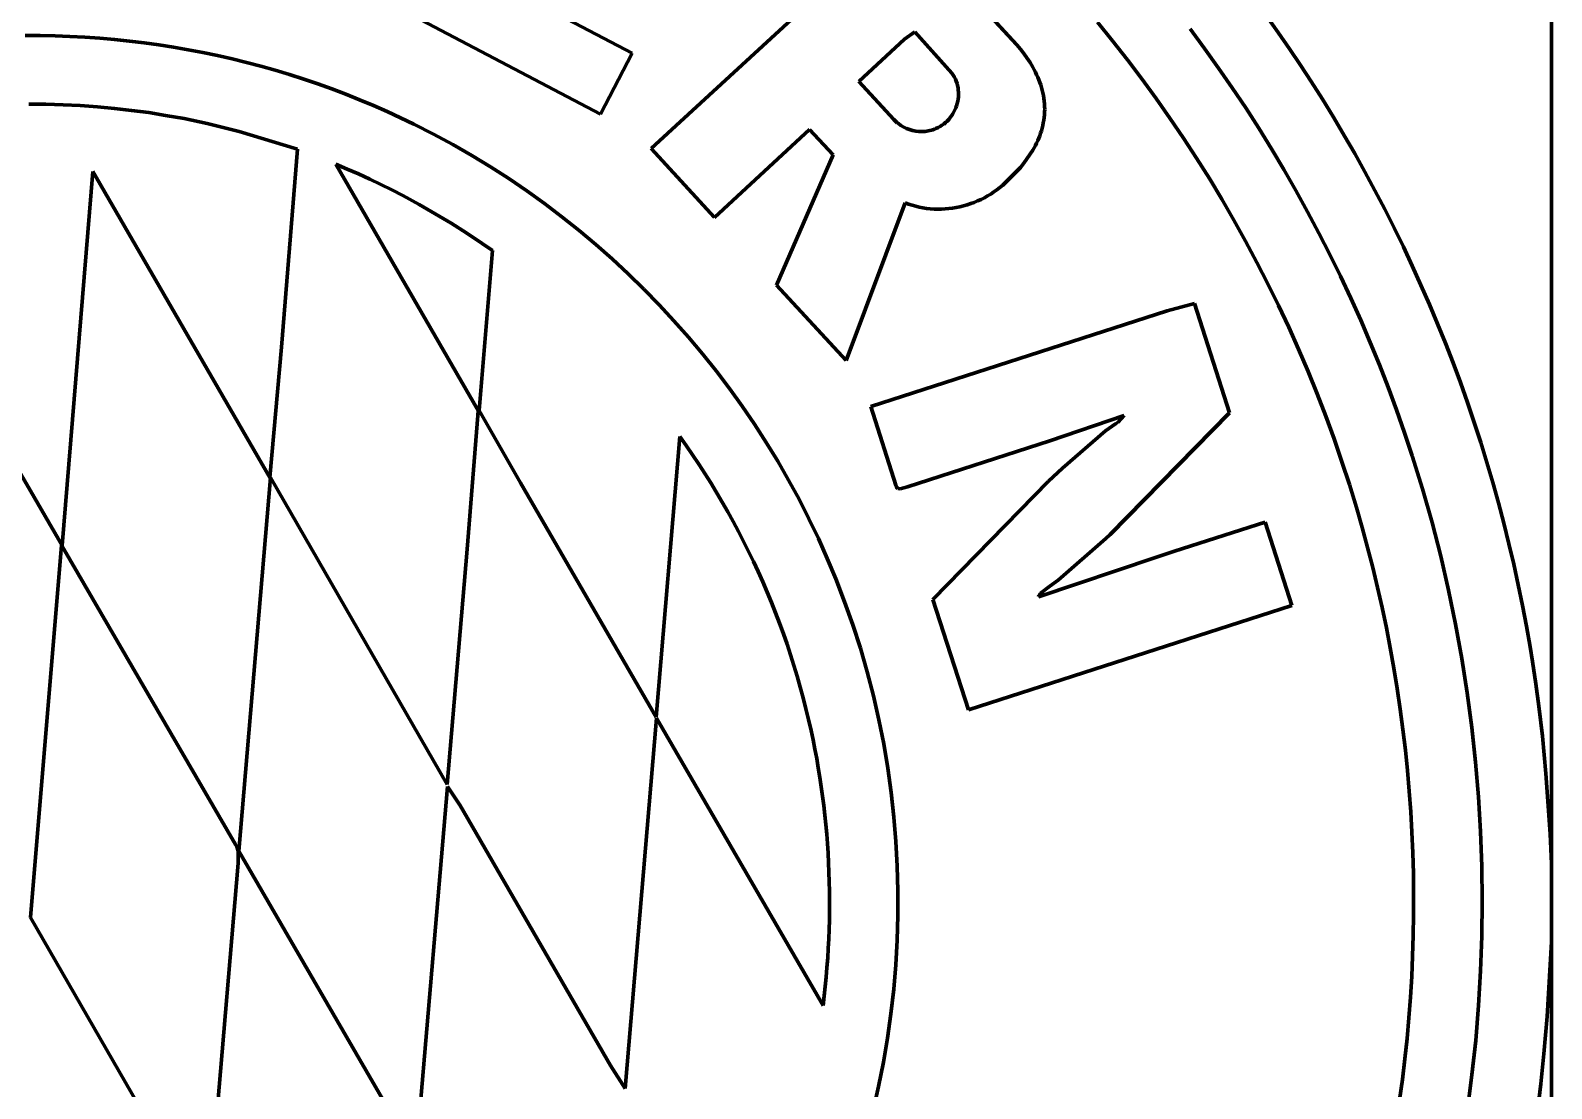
# Model space of a CAD drawing. Header units: millimetres. Extents: x 0 to 13.9, y 0 to 13.9.
# Drawn here: x 6.94 to 13.89, y 6.09 to 10.93 of the extents above; entities that cross this region are included whole.
import ezdxf

# ---------------------------------------------------------------- set-up
doc = ezdxf.new("R2010")
doc.units = ezdxf.units.MM
for name, color, linetype, lineweight in [('color#0059a5ff', 7, 'CONTINUOUS', 100), ('color#db0042ff', 7, 'CONTINUOUS', 100), ('color#ffffffff', 7, 'CONTINUOUS', 100)]:
    doc.layers.add(name, color=color, linetype=linetype, lineweight=lineweight)

msp = doc.modelspace()

# ---------------------------------------------------------------- linework, layer by layer
at = {"layer": 'color#0059a5ff'}
for p, q in [((12.5884, 10.991), (12.6404, 10.9176)), ((12.3031, 10.845), (12.2374, 10.9337)), ((12.6404, 10.9176), (12.6915, 10.8435)), ((12.3674, 10.7553), (12.3031, 10.845)), ((12.6915, 10.8435), (12.7416, 10.7688)), ((12.4301, 10.6645), (12.3674, 10.7553)), ((12.7416, 10.7688), (12.7907, 10.6934)), ((12.4914, 10.5727), (12.4301, 10.6645)), ((12.7907, 10.6934), (12.8421, 10.6122)), ((6.9313, 10.5903), (7.0099, 10.5898)), ((7.0099, 10.5898), (7.0885, 10.5876)), ((7.0885, 10.5876), (7.1669, 10.5837)), ((7.1669, 10.5837), (7.2453, 10.5781)), ((7.2453, 10.5781), (7.3236, 10.5709)), ((7.3236, 10.5709), (7.4016, 10.5619)), ((12.5511, 10.4798), (12.4914, 10.5727)), ((12.8421, 10.6122), (12.8924, 10.5303)), ((7.4016, 10.5619), (7.4794, 10.5513)), ((7.4794, 10.5513), (7.557, 10.539)), ((7.557, 10.539), (7.6416, 10.5241)), ((7.6416, 10.5241), (7.7466, 10.5021)), ((7.7466, 10.5021), (7.8923, 10.4658)), ((12.8924, 10.5303), (12.9415, 10.4477)), ((7.8923, 10.4658), (8.1593, 10.3852)), ((12.6092, 10.386), (12.5511, 10.4798)), ((12.9415, 10.4477), (12.9895, 10.3644)), ((8.1593, 10.3852), (8.0857, 9.4796)), ((12.6658, 10.2913), (12.6092, 10.386)), ((12.9895, 10.3644), (13.0363, 10.2805)), ((8.3348, 10.3155), (8.3869, 10.2939)), ((8.9843, 9.1905), (8.3348, 10.3155)), ((8.3869, 10.2939), (8.4386, 10.2713)), ((12.7208, 10.1956), (12.6658, 10.2913)), ((7.225, 10.2828), (7.0836, 8.574)), ((8.0333, 8.8844), (7.225, 10.2828)), ((8.4386, 10.2713), (8.4898, 10.2479)), ((8.4898, 10.2479), (8.5407, 10.2236)), ((8.5407, 10.2236), (8.5911, 10.1985)), ((13.0363, 10.2805), (13.0819, 10.1959)), ((8.5911, 10.1985), (8.6412, 10.1725)), ((8.6412, 10.1725), (8.7154, 10.1321)), ((12.7743, 10.099), (12.7208, 10.1956)), ((13.0819, 10.1959), (13.1264, 10.1107)), ((8.7154, 10.1321), (8.7888, 10.0899)), ((8.7888, 10.0899), (8.8612, 10.0462)), ((12.8261, 10.0015), (12.7743, 10.099)), ((13.1264, 10.1107), (13.1696, 10.0248)), ((8.8612, 10.0462), (8.9327, 10.001)), ((13.1696, 10.0248), (13.2117, 9.9384)), ((7.0836, 8.574), (6.2719, 9.9762)), ((8.9327, 10.001), (9.0032, 9.9543)), ((9.0032, 9.9543), (9.0498, 9.9225)), ((12.8762, 9.9032), (12.8261, 10.0015)), ((13.2117, 9.9384), (13.2526, 9.8514)), ((9.0498, 9.9225), (8.9898, 9.1917)), ((12.9248, 9.8041), (12.8762, 9.9032)), ((12.9716, 9.7042), (12.9248, 9.8041)), ((13.2526, 9.8514), (13.2922, 9.7639)), ((13.2922, 9.7639), (13.3307, 9.6758)), ((13.0168, 9.6035), (12.9716, 9.7042)), ((13.3307, 9.6758), (13.3679, 9.5872)), ((13.0603, 9.5021), (13.0168, 9.6035)), ((13.3679, 9.5872), (13.4038, 9.4981)), ((8.0857, 9.4796), (8.0333, 8.8844)), ((13.1021, 9.3999), (13.0603, 9.5021)), ((13.4038, 9.4981), (13.4386, 9.4085)), ((13.1421, 9.297), (13.1021, 9.3999)), ((13.4386, 9.4085), (13.4721, 9.3184)), ((13.4721, 9.3184), (13.5043, 9.2278)), ((13.1804, 9.1935), (13.1421, 9.297)), ((8.9833, 9.1687), (8.9843, 9.1905)), ((8.9898, 9.1917), (9.1784, 8.8612)), ((13.2169, 9.0894), (13.1804, 9.1935)), ((13.5043, 9.2278), (13.5353, 9.1369)), ((8.9351, 8.5571), (8.9833, 9.1687)), ((13.5353, 9.1369), (13.565, 9.0455)), ((9.7974, 7.7902), (9.9054, 9.0728)), ((9.9054, 9.0728), (9.9349, 9.0311)), ((13.2517, 8.9846), (13.2169, 9.0894)), ((13.565, 9.0455), (13.5934, 8.9537)), ((9.9349, 9.0311), (9.9639, 8.989)), ((9.9639, 8.989), (9.9922, 8.9465)), ((13.299, 8.8326), (13.2517, 8.9846)), ((9.9922, 8.9465), (10.0199, 8.9036)), ((10.0199, 8.9036), (10.0471, 8.8603)), ((13.5934, 8.9537), (13.6206, 8.8615)), ((7.892, 7.1791), (8.0355, 8.8852)), ((8.0355, 8.8852), (8.8431, 7.4836)), ((9.1784, 8.8612), (9.7974, 7.7902)), ((10.0471, 8.8603), (10.0736, 8.8167)), ((13.3426, 8.6796), (13.299, 8.8326)), ((13.6206, 8.8615), (13.6464, 8.7689)), ((10.0736, 8.8167), (10.0996, 8.7727)), ((10.0996, 8.7727), (10.1249, 8.7283)), ((13.6464, 8.7689), (13.671, 8.676)), ((10.1249, 8.7283), (10.1496, 8.6836)), ((10.1496, 8.6836), (10.1737, 8.6385)), ((10.1737, 8.6385), (10.1972, 8.5932)), ((13.3824, 8.5255), (13.3426, 8.6796)), ((13.671, 8.676), (13.6942, 8.5827)), ((6.9393, 6.876), (7.0818, 8.5754)), ((7.0818, 8.5754), (7.8757, 7.2092)), ((8.8431, 7.4836), (8.9351, 8.5571)), ((10.1972, 8.5932), (10.22, 8.5475)), ((13.6942, 8.5827), (13.7162, 8.4892)), ((10.22, 8.5475), (10.2422, 8.5014)), ((10.2422, 8.5014), (10.2637, 8.4551)), ((13.4183, 8.3706), (13.3824, 8.5255)), ((13.7162, 8.4892), (13.7368, 8.3953)), ((10.2637, 8.4551), (10.2846, 8.4085)), ((10.2846, 8.4085), (10.3048, 8.3616)), ((10.3048, 8.3616), (10.3244, 8.3144)), ((13.4505, 8.2148), (13.4183, 8.3706)), ((13.7368, 8.3953), (13.7561, 8.3011)), ((10.3244, 8.3144), (10.3433, 8.267)), ((13.7561, 8.3011), (13.774, 8.2067)), ((10.3433, 8.267), (10.3615, 8.2193)), ((10.3615, 8.2193), (10.3791, 8.1713)), ((13.4789, 8.0582), (13.4505, 8.2148)), ((13.774, 8.2067), (13.7906, 8.112)), ((10.3791, 8.1713), (10.396, 8.1231)), ((10.396, 8.1231), (10.4121, 8.0747)), ((10.4121, 8.0747), (10.4276, 8.026)), ((13.7906, 8.112), (13.8021, 8.0442)), ((10.4276, 8.026), (10.4424, 7.9771)), ((13.5036, 7.9011), (13.4789, 8.0582)), ((13.8021, 8.0442), (13.8176, 7.9423)), ((10.4424, 7.9771), (10.4565, 7.928)), ((10.4565, 7.928), (10.4698, 7.8787)), ((13.8176, 7.9423), (13.8313, 7.8401)), ((10.4698, 7.8787), (10.4825, 7.8292)), ((13.5244, 7.7434), (13.5036, 7.9011)), ((9.7998, 7.7859), (9.6567, 6.0947)), ((10.5609, 6.4737), (9.7998, 7.7859)), ((10.4825, 7.8292), (10.4944, 7.7795)), ((13.8313, 7.8401), (13.847, 7.7035)), ((10.4944, 7.7795), (10.5056, 7.7297)), ((10.5056, 7.7297), (10.5147, 7.687)), ((13.5415, 7.5852), (13.5244, 7.7434)), ((10.5147, 7.687), (10.5233, 7.6443)), ((13.847, 7.7035), (13.8631, 7.5324)), ((10.5233, 7.6443), (10.5313, 7.6015)), ((10.5313, 7.6015), (10.5389, 7.5586)), ((13.5548, 7.4267), (13.5415, 7.5852)), ((10.5389, 7.5586), (10.5459, 7.5156)), ((10.5459, 7.5156), (10.5524, 7.4725)), ((13.8631, 7.5324), (13.8819, 7.258)), ((8.8448, 7.4739), (8.7008, 5.7833)), ((8.9018, 7.3864), (8.8448, 7.4739)), ((10.5524, 7.4725), (10.5584, 7.4294)), ((9.5898, 6.1993), (8.9018, 7.3864)), ((10.5584, 7.4294), (10.5638, 7.3862)), ((10.5638, 7.3862), (10.5688, 7.3429)), ((13.5643, 7.2679), (13.5548, 7.4267)), ((10.5688, 7.3429), (10.5732, 7.2996)), ((10.5732, 7.2996), (10.5771, 7.2562)), ((10.5771, 7.2562), (10.5805, 7.2128)), ((13.57, 7.1089), (13.5643, 7.2679)), ((13.8819, 7.258), (13.8889, 7.1208)), ((7.8757, 7.2092), (7.8824, 7.1986)), ((7.8824, 7.1986), (7.8888, 7.1787)), ((7.8888, 7.1787), (7.8879, 7.1241)), ((8.7008, 5.7833), (7.892, 7.1791)), ((10.5805, 7.2128), (10.5834, 7.1693)), ((10.5834, 7.1693), (10.5857, 7.1258)), ((7.8879, 7.1241), (7.7476, 5.4751)), ((10.5857, 7.1258), (10.5876, 7.0823)), ((13.572, 6.9498), (13.57, 7.1089)), ((13.8889, 7.1208), (13.8889, 6.7649)), ((10.5876, 7.0823), (10.5889, 7.0388)), ((10.5889, 7.0388), (10.5898, 6.9952)), ((10.5898, 6.9952), (10.5901, 6.9517)), ((10.5901, 6.9517), (10.59, 6.9081)), ((13.5702, 6.7907), (13.572, 6.9498)), ((10.59, 6.9081), (10.5893, 6.8646)), ((7.7476, 5.4751), (6.9393, 6.876)), ((10.5881, 6.821), (10.5865, 6.7775)), ((10.5893, 6.8646), (10.5881, 6.821)), ((10.5865, 6.7775), (10.5843, 6.734)), ((13.5646, 6.6317), (13.5702, 6.7907)), ((13.8889, 6.7649), (13.8684, 6.4229)), ((10.5816, 6.6905), (10.5785, 6.647)), ((10.5843, 6.734), (10.5816, 6.6905)), ((10.5748, 6.6036), (10.5706, 6.5603)), ((10.5785, 6.647), (10.5748, 6.6036)), ((13.5553, 6.4729), (13.5646, 6.6317)), ((10.5706, 6.5603), (10.566, 6.5169)), ((10.566, 6.5169), (10.5609, 6.4737)), ((13.5422, 6.3143), (13.5553, 6.4729)), ((13.8684, 6.4229), (13.8538, 6.2521)), ((13.5253, 6.1561), (13.5422, 6.3143)), ((9.6567, 6.0947), (9.5898, 6.1993)), ((13.8538, 6.2521), (13.8395, 6.1158)), ((13.5047, 5.9984), (13.5253, 6.1561)), ((13.8395, 6.1158), (13.8269, 6.0138))]:
    msp.add_line(p, q, dxfattribs=at)
at = {"layer": 'color#db0042ff'}
for p, q in [((10.9149, 11.437), (9.7752, 10.3875)), ((11.4458, 10.8611), (10.9149, 11.437)), ((9.6889, 10.8224), (9.0871, 11.1382)), ((8.5717, 11.0542), (9.5438, 10.5451)), ((10.9326, 10.8874), (10.9805, 10.9201)), ((10.9805, 10.9201), (11.1491, 10.7313)), ((11.8138, 10.9653), (11.8831, 10.8798)), ((6.9836, 10.9033), (6.9155, 10.9033)), ((7.0516, 10.902), (6.9836, 10.9033)), ((7.1197, 10.8996), (7.0516, 10.902)), ((7.1877, 10.8961), (7.1197, 10.8996)), ((7.2556, 10.8914), (7.1877, 10.8961)), ((7.3234, 10.8855), (7.2556, 10.8914)), ((7.3911, 10.8785), (7.3234, 10.8855)), ((7.4587, 10.8703), (7.3911, 10.8785)), ((7.5262, 10.861), (7.4587, 10.8703)), ((7.5934, 10.8505), (7.5262, 10.861)), ((7.6605, 10.8388), (7.5934, 10.8505)), ((10.7235, 10.6938), (10.9326, 10.8874)), ((11.4619, 10.842), (11.4458, 10.8611)), ((11.4773, 10.8222), (11.4619, 10.842)), ((11.8831, 10.8798), (11.951, 10.7932)), ((7.7274, 10.826), (7.6605, 10.8388)), ((7.794, 10.8121), (7.7274, 10.826)), ((7.8604, 10.797), (7.794, 10.8121)), ((7.9265, 10.7808), (7.8604, 10.797)), ((7.9923, 10.7635), (7.9265, 10.7808)), ((9.5438, 10.5451), (9.6889, 10.8224)), ((11.4921, 10.8016), (11.4773, 10.8222)), ((11.506, 10.7803), (11.4921, 10.8016)), ((11.519, 10.7585), (11.506, 10.7803)), ((11.951, 10.7932), (12.0173, 10.7054)), ((8.0579, 10.745), (7.9923, 10.7635)), ((8.123, 10.7254), (8.0579, 10.745)), ((8.1879, 10.7046), (8.123, 10.7254)), ((8.2523, 10.6827), (8.1879, 10.7046)), ((11.1491, 10.7313), (11.1552, 10.7226)), ((11.1552, 10.7226), (11.1606, 10.7136)), ((11.1606, 10.7136), (11.1652, 10.7042)), ((11.1652, 10.7042), (11.1692, 10.6947)), ((11.525, 10.7473), (11.519, 10.7585)), ((11.5308, 10.7361), (11.525, 10.7473)), ((11.5363, 10.7246), (11.5308, 10.7361)), ((11.5415, 10.7131), (11.5363, 10.7246)), ((11.5463, 10.7014), (11.5415, 10.7131)), ((12.0173, 10.7054), (12.0821, 10.6165)), ((8.3164, 10.6597), (8.2523, 10.6827)), ((8.38, 10.6356), (8.3164, 10.6597)), ((8.4432, 10.6103), (8.38, 10.6356)), ((10.8832, 10.5208), (10.7235, 10.6938)), ((11.1692, 10.6947), (11.1725, 10.6849)), ((11.1725, 10.6849), (11.1751, 10.6749)), ((11.1751, 10.6749), (11.1771, 10.6648)), ((11.1771, 10.6648), (11.1784, 10.6546)), ((11.1784, 10.6546), (11.1791, 10.6443)), ((11.1791, 10.634), (11.1786, 10.6237)), ((11.1791, 10.6443), (11.1791, 10.634)), ((11.5508, 10.6896), (11.5463, 10.7014)), ((11.5549, 10.6778), (11.5508, 10.6896)), ((11.5586, 10.6658), (11.5549, 10.6778)), ((11.5619, 10.6537), (11.5586, 10.6658)), ((11.5649, 10.6415), (11.5619, 10.6537)), ((11.5674, 10.6292), (11.5649, 10.6415)), ((8.506, 10.5839), (8.4432, 10.6103)), ((8.5683, 10.5564), (8.506, 10.5839)), ((11.1629, 10.5638), (11.1583, 10.5545)), ((11.1669, 10.5734), (11.1629, 10.5638)), ((11.1704, 10.5832), (11.1669, 10.5734)), ((11.1733, 10.5931), (11.1704, 10.5832)), ((11.1756, 10.6032), (11.1733, 10.5931)), ((11.1774, 10.6134), (11.1756, 10.6032)), ((11.1786, 10.6237), (11.1774, 10.6134)), ((11.5694, 10.6169), (11.5674, 10.6292)), ((11.571, 10.6044), (11.5694, 10.6169)), ((11.5722, 10.5919), (11.571, 10.6044)), ((11.5728, 10.5794), (11.5722, 10.5919)), ((11.5726, 10.5541), (11.573, 10.5668)), ((11.573, 10.5668), (11.5728, 10.5794)), ((12.0821, 10.6165), (12.1453, 10.5264)), ((8.6301, 10.5278), (8.5683, 10.5564)), ((8.6914, 10.4981), (8.6301, 10.5278)), ((8.7805, 10.453), (8.6914, 10.4981)), ((10.8882, 10.5155), (10.8832, 10.5208)), ((10.8934, 10.5104), (10.8882, 10.5155)), ((10.8989, 10.5056), (10.8934, 10.5104)), ((10.9045, 10.5011), (10.8989, 10.5056)), ((10.9164, 10.4927), (10.9045, 10.5011)), ((11.1123, 10.4995), (11.1039, 10.4935)), ((11.1203, 10.506), (11.1123, 10.4995)), ((11.1279, 10.5131), (11.1203, 10.506)), ((11.135, 10.5206), (11.1279, 10.5131)), ((11.1416, 10.5285), (11.135, 10.5206)), ((11.1477, 10.5368), (11.1416, 10.5285)), ((11.1533, 10.5455), (11.1477, 10.5368)), ((11.1583, 10.5545), (11.1533, 10.5455)), ((11.5642, 10.4923), (11.5666, 10.5043)), ((11.5666, 10.5043), (11.5687, 10.5164)), ((11.5687, 10.5164), (11.5703, 10.5286)), ((11.5703, 10.5286), (11.5717, 10.5414)), ((11.5717, 10.5414), (11.5726, 10.5541)), ((12.1453, 10.5264), (12.207, 10.4353)), ((8.8685, 10.4056), (8.7805, 10.453)), ((10.0638, 10.0725), (10.4993, 10.4744)), ((10.4993, 10.4744), (10.6063, 10.3593)), ((10.9289, 10.4853), (10.9164, 10.4927)), ((10.942, 10.479), (10.9289, 10.4853)), ((10.9556, 10.4738), (10.942, 10.479)), ((10.9695, 10.4697), (10.9556, 10.4738)), ((10.9837, 10.4668), (10.9695, 10.4697)), ((10.9981, 10.4651), (10.9837, 10.4668)), ((11.0053, 10.4647), (10.9981, 10.4651)), ((11.0125, 10.4646), (11.0053, 10.4647)), ((11.0197, 10.4649), (11.0125, 10.4646)), ((11.027, 10.4654), (11.0197, 10.4649)), ((11.0341, 10.4664), (11.027, 10.4654)), ((11.0413, 10.4676), (11.0341, 10.4664)), ((11.0484, 10.4692), (11.0413, 10.4676)), ((11.0554, 10.4711), (11.0484, 10.4692)), ((11.0623, 10.4734), (11.0554, 10.4711)), ((11.0692, 10.4761), (11.0623, 10.4734)), ((11.0759, 10.4791), (11.0692, 10.4761)), ((11.0857, 10.4833), (11.0759, 10.4791)), ((11.095, 10.4881), (11.0857, 10.4833)), ((11.1039, 10.4935), (11.095, 10.4881)), ((11.5411, 10.4236), (11.5458, 10.4347)), ((11.5458, 10.4347), (11.5502, 10.4459)), ((11.5502, 10.4459), (11.5543, 10.4573)), ((11.5543, 10.4573), (11.558, 10.4689)), ((11.558, 10.4689), (11.5613, 10.4805)), ((11.5613, 10.4805), (11.5642, 10.4923)), ((12.207, 10.4353), (12.267, 10.3431)), ((8.9551, 10.3559), (8.8685, 10.4056)), ((9.0404, 10.3041), (8.9551, 10.3559)), ((9.7752, 10.3875), (10.0638, 10.0725)), ((10.6063, 10.3593), (10.3482, 9.7639)), ((11.4921, 10.3399), (11.5059, 10.3599)), ((11.5059, 10.3599), (11.5188, 10.3806)), ((11.5188, 10.3806), (11.5248, 10.3911)), ((11.5248, 10.3911), (11.5305, 10.4018)), ((11.5305, 10.4018), (11.536, 10.4126)), ((11.536, 10.4126), (11.5411, 10.4236)), ((9.1244, 10.2501), (9.0404, 10.3041)), ((11.4372, 10.2743), (11.4618, 10.3015)), ((11.4618, 10.3015), (11.4773, 10.3204)), ((11.4773, 10.3204), (11.4921, 10.3399)), ((12.267, 10.3431), (12.3255, 10.2499)), ((9.2069, 10.1939), (9.1244, 10.2501)), ((11.3683, 10.2095), (11.3813, 10.2205)), ((11.3813, 10.2205), (11.3939, 10.232)), ((11.3939, 10.232), (11.4115, 10.2485)), ((11.4115, 10.2485), (11.4372, 10.2743)), ((12.3255, 10.2499), (12.3824, 10.1556)), ((9.288, 10.1357), (9.2069, 10.1939)), ((11.2509, 10.1415), (11.2666, 10.148)), ((11.2666, 10.148), (11.2821, 10.1551)), ((11.2821, 10.1551), (11.2974, 10.1627)), ((11.2974, 10.1627), (11.3123, 10.171)), ((11.3123, 10.171), (11.3268, 10.1797)), ((11.3268, 10.1797), (11.3411, 10.1891)), ((11.3411, 10.1891), (11.3549, 10.199)), ((11.3549, 10.199), (11.3683, 10.2095)), ((12.3824, 10.1556), (12.4375, 10.0604)), ((9.3676, 10.0754), (9.288, 10.1357)), ((10.6665, 9.4197), (10.9349, 10.1393)), ((10.9349, 10.1393), (10.9509, 10.1333)), ((10.9509, 10.1333), (10.9671, 10.1281)), ((10.9671, 10.1281), (10.9836, 10.1235)), ((10.9836, 10.1235), (11.0001, 10.1196)), ((11.0001, 10.1196), (11.0168, 10.1165)), ((11.0168, 10.1165), (11.0337, 10.114)), ((11.0337, 10.114), (11.0506, 10.1122)), ((11.0506, 10.1122), (11.0675, 10.1111)), ((11.0675, 10.1111), (11.0845, 10.1106)), ((11.0845, 10.1106), (11.1015, 10.1108)), ((11.1015, 10.1108), (11.1185, 10.1117)), ((11.1185, 10.1117), (11.1354, 10.1132)), ((11.1354, 10.1132), (11.1523, 10.1154)), ((11.1523, 10.1154), (11.1691, 10.1182)), ((11.1691, 10.1182), (11.1858, 10.1216)), ((11.1858, 10.1216), (11.2023, 10.1257)), ((11.2023, 10.1257), (11.2187, 10.1304)), ((11.2187, 10.1304), (11.2349, 10.1357)), ((11.2349, 10.1357), (11.2509, 10.1415)), ((9.4457, 10.0132), (9.3676, 10.0754)), ((9.5221, 9.9491), (9.4457, 10.0132)), ((12.4375, 10.0604), (12.4911, 9.9643)), ((9.597, 9.883), (9.5221, 9.9491)), ((12.4911, 9.9643), (12.5429, 9.8672)), ((9.6702, 9.8151), (9.597, 9.883)), ((9.7417, 9.7454), (9.6702, 9.8151)), ((12.5429, 9.8672), (12.5931, 9.7693)), ((9.8114, 9.6739), (9.7417, 9.7454)), ((10.3482, 9.7639), (10.6665, 9.4197)), ((12.5931, 9.7693), (12.6415, 9.6705)), ((9.8794, 9.6008), (9.8114, 9.6739)), ((12.2568, 9.6801), (12.1329, 9.6464)), ((12.4172, 9.18), (12.2568, 9.6801)), ((12.6415, 9.6705), (12.6882, 9.5709)), ((9.9455, 9.526), (9.8794, 9.6008)), ((12.1329, 9.6464), (10.7782, 9.2092)), ((10.0097, 9.4495), (9.9455, 9.526)), ((12.6882, 9.5709), (12.7332, 9.4705)), ((12.7332, 9.4705), (12.7764, 9.3693)), ((10.072, 9.3715), (10.0097, 9.4495)), ((10.1323, 9.292), (10.072, 9.3715)), ((12.7764, 9.3693), (12.8178, 9.2673)), ((10.1907, 9.211), (10.1323, 9.292)), ((12.8178, 9.2673), (12.8574, 9.1647)), ((10.247, 9.1285), (10.1907, 9.211)), ((10.7782, 9.2092), (10.8937, 8.85)), ((11.8722, 8.6253), (12.4172, 9.18)), ((10.3012, 9.0447), (10.247, 9.1285)), ((11.5963, 9.052), (11.9368, 9.1683)), ((11.8971, 9.1304), (11.8506, 9.0981)), ((11.9067, 9.1364), (11.8971, 9.1304)), ((11.9368, 9.1683), (11.9067, 9.1364)), ((12.8574, 9.1647), (12.8952, 9.0613)), ((10.3532, 8.9595), (10.3012, 9.0447)), ((10.9456, 8.8417), (11.5963, 9.052)), ((11.8506, 9.0981), (11.6538, 8.9279)), ((12.8952, 9.0613), (12.9311, 8.9573)), ((10.4031, 8.873), (10.3532, 8.9595)), ((11.6538, 8.9279), (11.5905, 8.8679)), ((12.9311, 8.9573), (12.9652, 8.8527)), ((10.4508, 8.7853), (10.4031, 8.873)), ((10.8937, 8.85), (10.8941, 8.8471)), ((10.8941, 8.8471), (10.8947, 8.8446)), ((10.8947, 8.8446), (10.8954, 8.8424)), ((10.8954, 8.8424), (10.8963, 8.8404)), ((10.8963, 8.8404), (10.8987, 8.8374)), ((10.8987, 8.8374), (10.9016, 8.8354)), ((10.9016, 8.8354), (10.905, 8.8342)), ((10.905, 8.8342), (10.9129, 8.8339)), ((10.9129, 8.8339), (10.9456, 8.8417)), ((11.5905, 8.8679), (11.062, 8.3283)), ((12.9652, 8.8527), (12.9974, 8.7474)), ((10.4962, 8.6964), (10.4508, 8.7853)), ((10.5393, 8.6063), (10.4962, 8.6964)), ((12.9974, 8.7474), (13.0237, 8.6569)), ((11.852, 8.6062), (11.8722, 8.6253)), ((12.5797, 8.6804), (12.1654, 8.5479)), ((12.702, 8.301), (12.5797, 8.6804)), ((13.0237, 8.6569), (13.0485, 8.566)), ((10.58, 8.5151), (10.5393, 8.6063)), ((11.6348, 8.4155), (11.852, 8.6062)), ((13.0485, 8.566), (13.072, 8.4747)), ((10.6184, 8.4229), (10.58, 8.5151)), ((12.0796, 8.52), (11.5451, 8.3398)), ((12.1654, 8.5479), (12.0796, 8.52)), ((10.6591, 8.3179), (10.6184, 8.4229)), ((11.5973, 8.3885), (11.6348, 8.4155)), ((13.072, 8.4747), (13.0941, 8.3831)), ((11.5451, 8.3398), (11.5466, 8.3449)), ((11.5466, 8.3449), (11.5527, 8.3558)), ((11.5527, 8.3558), (11.5973, 8.3885)), ((13.0941, 8.3831), (13.1148, 8.2911)), ((10.6968, 8.2119), (10.6591, 8.3179)), ((11.062, 8.3283), (11.2246, 7.8238)), ((11.2246, 7.8238), (12.702, 8.301)), ((13.1148, 8.2911), (13.1341, 8.1989)), ((10.7312, 8.1049), (10.6968, 8.2119)), ((13.1341, 8.1989), (13.152, 8.1064)), ((10.7625, 7.9968), (10.7312, 8.1049)), ((13.152, 8.1064), (13.1685, 8.0136)), ((10.7907, 7.888), (10.7625, 7.9968)), ((13.1685, 8.0136), (13.1837, 7.9206)), ((10.8157, 7.7784), (10.7907, 7.888)), ((13.1837, 7.9206), (13.1974, 7.8274)), ((13.1974, 7.8274), (13.2098, 7.7339)), ((10.8376, 7.6681), (10.8157, 7.7784)), ((13.2098, 7.7339), (13.2208, 7.6403)), ((10.8563, 7.5572), (10.8376, 7.6681)), ((13.2208, 7.6403), (13.2304, 7.5466)), ((10.8719, 7.4458), (10.8563, 7.5572)), ((13.2304, 7.5466), (13.2386, 7.4527)), ((10.8843, 7.334), (10.8719, 7.4458)), ((13.2386, 7.4527), (13.2454, 7.3587)), ((10.8936, 7.2219), (10.8843, 7.334)), ((13.2454, 7.3587), (13.2508, 7.2646)), ((13.2508, 7.2646), (13.2548, 7.1705)), ((10.8998, 7.1096), (10.8936, 7.2219)), ((13.2548, 7.1705), (13.2575, 7.0763)), ((10.9028, 6.9972), (10.8998, 7.1096)), ((13.2575, 7.0763), (13.2587, 6.982)), ((10.9027, 6.8847), (10.9028, 6.9972)), ((13.2587, 6.982), (13.2586, 6.8878)), ((10.8994, 6.7723), (10.9027, 6.8847)), ((13.2586, 6.8878), (13.257, 6.7936)), ((10.893, 6.66), (10.8994, 6.7723)), ((13.257, 6.7936), (13.2541, 6.6994)), ((13.2541, 6.6994), (13.2498, 6.6052)), ((10.8835, 6.5479), (10.893, 6.66)), ((13.2498, 6.6052), (13.2441, 6.5111)), ((10.8708, 6.4362), (10.8835, 6.5479)), ((13.2441, 6.5111), (13.237, 6.4172)), ((10.855, 6.3248), (10.8708, 6.4362)), ((13.237, 6.4172), (13.2285, 6.3233)), ((10.8361, 6.214), (10.855, 6.3248)), ((13.2285, 6.3233), (13.2186, 6.2296)), ((10.8141, 6.1037), (10.8361, 6.214)), ((13.2186, 6.2296), (13.2074, 6.136)), ((13.2074, 6.136), (13.1947, 6.0427)), ((10.7889, 5.9941), (10.8141, 6.1037))]:
    msp.add_line(p, q, dxfattribs=at)
at = {"layer": 'color#ffffffff'}
for p, q in [((13.8889, 13.8889), (13.8889, 7.1208)), ((9.7752, 10.3875), (10.9149, 11.437)), ((10.9149, 11.437), (11.4458, 10.8611)), ((9.0871, 11.1382), (9.6889, 10.8224)), ((9.5438, 10.5451), (8.5717, 11.0542)), ((12.6404, 10.9176), (12.5884, 10.991)), ((10.9805, 10.9201), (10.9326, 10.8874)), ((11.1491, 10.7313), (10.9805, 10.9201)), ((11.8831, 10.8798), (11.8138, 10.9653)), ((12.2374, 10.9337), (12.3031, 10.845)), ((12.6915, 10.8435), (12.6404, 10.9176)), ((6.9155, 10.9033), (6.9836, 10.9033)), ((6.9836, 10.9033), (7.0516, 10.902)), ((7.0516, 10.902), (7.1197, 10.8996)), ((7.1197, 10.8996), (7.1877, 10.8961)), ((7.1877, 10.8961), (7.2556, 10.8914)), ((7.2556, 10.8914), (7.3234, 10.8855)), ((7.3234, 10.8855), (7.3911, 10.8785)), ((7.3911, 10.8785), (7.4587, 10.8703)), ((7.4587, 10.8703), (7.5262, 10.861)), ((7.5262, 10.861), (7.5934, 10.8505)), ((7.5934, 10.8505), (7.6605, 10.8388)), ((10.9326, 10.8874), (10.7235, 10.6938)), ((11.4458, 10.8611), (11.4619, 10.842)), ((11.4619, 10.842), (11.4773, 10.8222)), ((11.951, 10.7932), (11.8831, 10.8798)), ((12.3031, 10.845), (12.3674, 10.7553)), ((12.7416, 10.7688), (12.6915, 10.8435)), ((7.6605, 10.8388), (7.7274, 10.826)), ((7.7274, 10.826), (7.794, 10.8121)), ((7.794, 10.8121), (7.8604, 10.797)), ((7.8604, 10.797), (7.9265, 10.7808)), ((7.9265, 10.7808), (7.9923, 10.7635)), ((9.6889, 10.8224), (9.5438, 10.5451)), ((11.4773, 10.8222), (11.4921, 10.8016)), ((11.4921, 10.8016), (11.506, 10.7803)), ((11.506, 10.7803), (11.519, 10.7585)), ((12.0173, 10.7054), (11.951, 10.7932)), ((7.9923, 10.7635), (8.0579, 10.745)), ((8.0579, 10.745), (8.123, 10.7254)), ((8.123, 10.7254), (8.1879, 10.7046)), ((8.1879, 10.7046), (8.2523, 10.6827)), ((11.1552, 10.7226), (11.1491, 10.7313)), ((11.1606, 10.7136), (11.1552, 10.7226)), ((11.1652, 10.7042), (11.1606, 10.7136)), ((11.1692, 10.6947), (11.1652, 10.7042)), ((11.519, 10.7585), (11.525, 10.7473)), ((11.525, 10.7473), (11.5308, 10.7361)), ((11.5308, 10.7361), (11.5363, 10.7246)), ((11.5363, 10.7246), (11.5415, 10.7131)), ((11.5415, 10.7131), (11.5463, 10.7014)), ((12.0821, 10.6165), (12.0173, 10.7054)), ((12.3674, 10.7553), (12.4301, 10.6645)), ((12.7907, 10.6934), (12.7416, 10.7688)), ((8.2523, 10.6827), (8.3164, 10.6597)), ((8.3164, 10.6597), (8.38, 10.6356)), ((8.38, 10.6356), (8.4432, 10.6103)), ((10.7235, 10.6938), (10.8832, 10.5208)), ((11.1725, 10.6849), (11.1692, 10.6947)), ((11.1751, 10.6749), (11.1725, 10.6849)), ((11.1771, 10.6648), (11.1751, 10.6749)), ((11.1784, 10.6546), (11.1771, 10.6648)), ((11.1791, 10.6443), (11.1784, 10.6546)), ((11.1786, 10.6237), (11.1791, 10.634)), ((11.1791, 10.634), (11.1791, 10.6443)), ((11.5463, 10.7014), (11.5508, 10.6896)), ((11.5508, 10.6896), (11.5549, 10.6778)), ((11.5549, 10.6778), (11.5586, 10.6658)), ((11.5586, 10.6658), (11.5619, 10.6537)), ((11.5619, 10.6537), (11.5649, 10.6415)), ((11.5649, 10.6415), (11.5674, 10.6292)), ((12.4301, 10.6645), (12.4914, 10.5727)), ((12.8421, 10.6122), (12.7907, 10.6934)), ((7.0099, 10.5898), (6.9313, 10.5903)), ((7.0885, 10.5876), (7.0099, 10.5898)), ((7.1669, 10.5837), (7.0885, 10.5876)), ((7.2453, 10.5781), (7.1669, 10.5837)), ((7.3236, 10.5709), (7.2453, 10.5781)), ((7.4016, 10.5619), (7.3236, 10.5709)), ((8.4432, 10.6103), (8.506, 10.5839)), ((8.506, 10.5839), (8.5683, 10.5564)), ((11.1583, 10.5545), (11.1629, 10.5638)), ((11.1629, 10.5638), (11.1669, 10.5734)), ((11.1669, 10.5734), (11.1704, 10.5832)), ((11.1704, 10.5832), (11.1733, 10.5931)), ((11.1733, 10.5931), (11.1756, 10.6032)), ((11.1756, 10.6032), (11.1774, 10.6134)), ((11.1774, 10.6134), (11.1786, 10.6237)), ((11.5674, 10.6292), (11.5694, 10.6169)), ((11.5694, 10.6169), (11.571, 10.6044)), ((11.571, 10.6044), (11.5722, 10.5919)), ((11.5722, 10.5919), (11.5728, 10.5794)), ((11.573, 10.5668), (11.5726, 10.5541)), ((11.5728, 10.5794), (11.573, 10.5668)), ((12.1453, 10.5264), (12.0821, 10.6165)), ((12.4914, 10.5727), (12.5511, 10.4798)), ((12.8924, 10.5303), (12.8421, 10.6122)), ((7.4794, 10.5513), (7.4016, 10.5619)), ((7.557, 10.539), (7.4794, 10.5513)), ((7.6416, 10.5241), (7.557, 10.539)), ((7.7466, 10.5021), (7.6416, 10.5241)), ((7.8923, 10.4658), (7.7466, 10.5021)), ((8.5683, 10.5564), (8.6301, 10.5278)), ((8.6301, 10.5278), (8.6914, 10.4981)), ((8.6914, 10.4981), (8.7805, 10.453)), ((10.8832, 10.5208), (10.8882, 10.5155)), ((10.8882, 10.5155), (10.8934, 10.5104)), ((10.8934, 10.5104), (10.8989, 10.5056)), ((10.8989, 10.5056), (10.9045, 10.5011)), ((10.9045, 10.5011), (10.9164, 10.4927)), ((11.1039, 10.4935), (11.1123, 10.4995)), ((11.1123, 10.4995), (11.1203, 10.506)), ((11.1203, 10.506), (11.1279, 10.5131)), ((11.1279, 10.5131), (11.135, 10.5206)), ((11.135, 10.5206), (11.1416, 10.5285)), ((11.1416, 10.5285), (11.1477, 10.5368)), ((11.1477, 10.5368), (11.1533, 10.5455)), ((11.1533, 10.5455), (11.1583, 10.5545)), ((11.5666, 10.5043), (11.5642, 10.4923)), ((11.5687, 10.5164), (11.5666, 10.5043)), ((11.5703, 10.5286), (11.5687, 10.5164)), ((11.5717, 10.5414), (11.5703, 10.5286)), ((11.5726, 10.5541), (11.5717, 10.5414)), ((12.207, 10.4353), (12.1453, 10.5264)), ((12.9415, 10.4477), (12.8924, 10.5303)), ((8.1593, 10.3852), (7.8923, 10.4658)), ((8.7805, 10.453), (8.8685, 10.4056)), ((10.4993, 10.4744), (10.0638, 10.0725)), ((10.6063, 10.3593), (10.4993, 10.4744)), ((10.9164, 10.4927), (10.9289, 10.4853)), ((10.9289, 10.4853), (10.942, 10.479)), ((10.942, 10.479), (10.9556, 10.4738)), ((10.9556, 10.4738), (10.9695, 10.4697)), ((10.9695, 10.4697), (10.9837, 10.4668)), ((10.9837, 10.4668), (10.9981, 10.4651)), ((10.9981, 10.4651), (11.0053, 10.4647)), ((11.0053, 10.4647), (11.0125, 10.4646)), ((11.0125, 10.4646), (11.0197, 10.4649)), ((11.0197, 10.4649), (11.027, 10.4654)), ((11.027, 10.4654), (11.0341, 10.4664)), ((11.0341, 10.4664), (11.0413, 10.4676)), ((11.0413, 10.4676), (11.0484, 10.4692)), ((11.0484, 10.4692), (11.0554, 10.4711)), ((11.0554, 10.4711), (11.0623, 10.4734)), ((11.0623, 10.4734), (11.0692, 10.4761)), ((11.0692, 10.4761), (11.0759, 10.4791)), ((11.0759, 10.4791), (11.0857, 10.4833)), ((11.0857, 10.4833), (11.095, 10.4881)), ((11.095, 10.4881), (11.1039, 10.4935)), ((11.5458, 10.4347), (11.5411, 10.4236)), ((11.5502, 10.4459), (11.5458, 10.4347)), ((11.5543, 10.4573), (11.5502, 10.4459)), ((11.558, 10.4689), (11.5543, 10.4573)), ((11.5613, 10.4805), (11.558, 10.4689)), ((11.5642, 10.4923), (11.5613, 10.4805)), ((12.267, 10.3431), (12.207, 10.4353)), ((12.5511, 10.4798), (12.6092, 10.386)), ((12.9895, 10.3644), (12.9415, 10.4477)), ((8.0857, 9.4796), (8.1593, 10.3852)), ((8.8685, 10.4056), (8.9551, 10.3559)), ((8.9551, 10.3559), (9.0404, 10.3041)), ((10.0638, 10.0725), (9.7752, 10.3875)), ((10.3482, 9.7639), (10.6063, 10.3593)), ((11.5059, 10.3599), (11.4921, 10.3399)), ((11.5188, 10.3806), (11.5059, 10.3599)), ((11.5248, 10.3911), (11.5188, 10.3806)), ((11.5305, 10.4018), (11.5248, 10.3911)), ((11.536, 10.4126), (11.5305, 10.4018)), ((11.5411, 10.4236), (11.536, 10.4126)), ((12.6092, 10.386), (12.6658, 10.2913)), ((13.0363, 10.2805), (12.9895, 10.3644)), ((8.3348, 10.3155), (8.9843, 9.1905)), ((8.3869, 10.2939), (8.3348, 10.3155)), ((8.4386, 10.2713), (8.3869, 10.2939)), ((9.0404, 10.3041), (9.1244, 10.2501)), ((11.4618, 10.3015), (11.4372, 10.2743)), ((11.4773, 10.3204), (11.4618, 10.3015)), ((11.4921, 10.3399), (11.4773, 10.3204)), ((12.3255, 10.2499), (12.267, 10.3431)), ((12.6658, 10.2913), (12.7208, 10.1956)), ((7.0836, 8.574), (7.225, 10.2828)), ((7.225, 10.2828), (8.0333, 8.8844)), ((8.4898, 10.2479), (8.4386, 10.2713)), ((8.5407, 10.2236), (8.4898, 10.2479)), ((8.5911, 10.1985), (8.5407, 10.2236)), ((9.1244, 10.2501), (9.2069, 10.1939)), ((11.3813, 10.2205), (11.3683, 10.2095)), ((11.3939, 10.232), (11.3813, 10.2205)), ((11.4115, 10.2485), (11.3939, 10.232)), ((11.4372, 10.2743), (11.4115, 10.2485)), ((12.3824, 10.1556), (12.3255, 10.2499)), ((13.0819, 10.1959), (13.0363, 10.2805)), ((8.6412, 10.1725), (8.5911, 10.1985)), ((8.7154, 10.1321), (8.6412, 10.1725)), ((9.2069, 10.1939), (9.288, 10.1357)), ((11.2666, 10.148), (11.2509, 10.1415)), ((11.2821, 10.1551), (11.2666, 10.148)), ((11.2974, 10.1627), (11.2821, 10.1551)), ((11.3123, 10.171), (11.2974, 10.1627)), ((11.3268, 10.1797), (11.3123, 10.171)), ((11.3411, 10.1891), (11.3268, 10.1797)), ((11.3549, 10.199), (11.3411, 10.1891)), ((11.3683, 10.2095), (11.3549, 10.199)), ((12.4375, 10.0604), (12.3824, 10.1556)), ((12.7208, 10.1956), (12.7743, 10.099)), ((13.1264, 10.1107), (13.0819, 10.1959)), ((8.7888, 10.0899), (8.7154, 10.1321)), ((8.8612, 10.0462), (8.7888, 10.0899)), ((9.288, 10.1357), (9.3676, 10.0754)), ((10.9349, 10.1393), (10.6665, 9.4197)), ((10.9509, 10.1333), (10.9349, 10.1393)), ((10.9671, 10.1281), (10.9509, 10.1333)), ((10.9836, 10.1235), (10.9671, 10.1281)), ((11.0001, 10.1196), (10.9836, 10.1235)), ((11.0168, 10.1165), (11.0001, 10.1196)), ((11.0337, 10.114), (11.0168, 10.1165)), ((11.0506, 10.1122), (11.0337, 10.114)), ((11.0675, 10.1111), (11.0506, 10.1122)), ((11.0845, 10.1106), (11.0675, 10.1111)), ((11.1015, 10.1108), (11.0845, 10.1106)), ((11.1185, 10.1117), (11.1015, 10.1108)), ((11.1354, 10.1132), (11.1185, 10.1117)), ((11.1523, 10.1154), (11.1354, 10.1132)), ((11.1691, 10.1182), (11.1523, 10.1154)), ((11.1858, 10.1216), (11.1691, 10.1182)), ((11.2023, 10.1257), (11.1858, 10.1216)), ((11.2187, 10.1304), (11.2023, 10.1257)), ((11.2349, 10.1357), (11.2187, 10.1304)), ((11.2509, 10.1415), (11.2349, 10.1357)), ((12.7743, 10.099), (12.8261, 10.0015)), ((13.1696, 10.0248), (13.1264, 10.1107)), ((8.9327, 10.001), (8.8612, 10.0462)), ((9.3676, 10.0754), (9.4457, 10.0132)), ((9.4457, 10.0132), (9.5221, 9.9491)), ((12.4911, 9.9643), (12.4375, 10.0604)), ((13.2117, 9.9384), (13.1696, 10.0248)), ((6.2719, 9.9762), (7.0836, 8.574)), ((9.0032, 9.9543), (8.9327, 10.001)), ((9.0498, 9.9225), (9.0032, 9.9543)), ((9.5221, 9.9491), (9.597, 9.883)), ((12.5429, 9.8672), (12.4911, 9.9643)), ((12.8261, 10.0015), (12.8762, 9.9032)), ((13.2526, 9.8514), (13.2117, 9.9384)), ((8.9898, 9.1917), (9.0498, 9.9225)), ((9.597, 9.883), (9.6702, 9.8151)), ((12.8762, 9.9032), (12.9248, 9.8041)), ((9.6702, 9.8151), (9.7417, 9.7454)), ((12.5931, 9.7693), (12.5429, 9.8672)), ((12.9248, 9.8041), (12.9716, 9.7042)), ((13.2922, 9.7639), (13.2526, 9.8514)), ((9.7417, 9.7454), (9.8114, 9.6739)), ((10.6665, 9.4197), (10.3482, 9.7639)), ((12.6415, 9.6705), (12.5931, 9.7693)), ((13.3307, 9.6758), (13.2922, 9.7639)), ((9.8114, 9.6739), (9.8794, 9.6008)), ((12.1329, 9.6464), (12.2568, 9.6801)), ((12.2568, 9.6801), (12.4172, 9.18)), ((12.6882, 9.5709), (12.6415, 9.6705)), ((12.9716, 9.7042), (13.0168, 9.6035)), ((13.3679, 9.5872), (13.3307, 9.6758)), ((9.8794, 9.6008), (9.9455, 9.526)), ((10.7782, 9.2092), (12.1329, 9.6464)), ((13.0168, 9.6035), (13.0603, 9.5021)), ((9.9455, 9.526), (10.0097, 9.4495)), ((12.7332, 9.4705), (12.6882, 9.5709)), ((13.4038, 9.4981), (13.3679, 9.5872)), ((8.0333, 8.8844), (8.0857, 9.4796)), ((12.7764, 9.3693), (12.7332, 9.4705)), ((13.0603, 9.5021), (13.1021, 9.3999)), ((13.4386, 9.4085), (13.4038, 9.4981)), ((10.0097, 9.4495), (10.072, 9.3715)), ((13.1021, 9.3999), (13.1421, 9.297)), ((13.4721, 9.3184), (13.4386, 9.4085)), ((10.072, 9.3715), (10.1323, 9.292)), ((12.8178, 9.2673), (12.7764, 9.3693)), ((13.5043, 9.2278), (13.4721, 9.3184)), ((10.1323, 9.292), (10.1907, 9.211)), ((12.8574, 9.1647), (12.8178, 9.2673)), ((13.1421, 9.297), (13.1804, 9.1935)), ((8.9843, 9.1905), (8.9833, 9.1687)), ((9.1784, 8.8612), (8.9898, 9.1917)), ((10.1907, 9.211), (10.247, 9.1285)), ((10.8937, 8.85), (10.7782, 9.2092)), ((12.4172, 9.18), (11.8722, 8.6253)), ((13.1804, 9.1935), (13.2169, 9.0894)), ((13.5353, 9.1369), (13.5043, 9.2278)), ((8.9833, 9.1687), (8.9351, 8.5571)), ((10.247, 9.1285), (10.3012, 9.0447)), ((11.9368, 9.1683), (11.5963, 9.052)), ((11.8506, 9.0981), (11.8971, 9.1304)), ((11.8971, 9.1304), (11.9067, 9.1364)), ((11.9067, 9.1364), (11.9368, 9.1683)), ((12.8952, 9.0613), (12.8574, 9.1647)), ((13.565, 9.0455), (13.5353, 9.1369)), ((9.9054, 9.0728), (9.7974, 7.7902)), ((9.9349, 9.0311), (9.9054, 9.0728)), ((10.3012, 9.0447), (10.3532, 8.9595)), ((11.5963, 9.052), (10.9456, 8.8417)), ((11.6538, 8.9279), (11.8506, 9.0981)), ((12.9311, 8.9573), (12.8952, 9.0613)), ((13.2169, 9.0894), (13.2517, 8.9846)), ((13.5934, 8.9537), (13.565, 9.0455)), ((9.9639, 8.989), (9.9349, 9.0311)), ((9.9922, 8.9465), (9.9639, 8.989)), ((13.2517, 8.9846), (13.299, 8.8326)), ((10.0199, 8.9036), (9.9922, 8.9465)), ((10.0471, 8.8603), (10.0199, 8.9036)), ((10.3532, 8.9595), (10.4031, 8.873)), ((11.5905, 8.8679), (11.6538, 8.9279)), ((12.9652, 8.8527), (12.9311, 8.9573)), ((13.6206, 8.8615), (13.5934, 8.9537)), ((8.0355, 8.8852), (7.892, 7.1791)), ((8.8431, 7.4836), (8.0355, 8.8852)), ((9.7974, 7.7902), (9.1784, 8.8612)), ((10.0736, 8.8167), (10.0471, 8.8603)), ((10.4031, 8.873), (10.4508, 8.7853)), ((10.8941, 8.8471), (10.8937, 8.85)), ((10.8947, 8.8446), (10.8941, 8.8471)), ((10.8954, 8.8424), (10.8947, 8.8446)), ((10.8963, 8.8404), (10.8954, 8.8424)), ((10.8987, 8.8374), (10.8963, 8.8404)), ((10.9016, 8.8354), (10.8987, 8.8374)), ((10.905, 8.8342), (10.9016, 8.8354)), ((10.9129, 8.8339), (10.905, 8.8342)), ((10.9456, 8.8417), (10.9129, 8.8339)), ((11.062, 8.3283), (11.5905, 8.8679)), ((12.9974, 8.7474), (12.9652, 8.8527)), ((13.299, 8.8326), (13.3426, 8.6796)), ((13.6464, 8.7689), (13.6206, 8.8615)), ((10.0996, 8.7727), (10.0736, 8.8167)), ((10.1249, 8.7283), (10.0996, 8.7727)), ((10.4508, 8.7853), (10.4962, 8.6964)), ((13.671, 8.676), (13.6464, 8.7689)), ((10.1496, 8.6836), (10.1249, 8.7283)), ((10.4962, 8.6964), (10.5393, 8.6063)), ((13.0237, 8.6569), (12.9974, 8.7474)), ((10.1737, 8.6385), (10.1496, 8.6836)), ((10.1972, 8.5932), (10.1737, 8.6385)), ((11.8722, 8.6253), (11.852, 8.6062)), ((12.1654, 8.5479), (12.5797, 8.6804)), ((12.5797, 8.6804), (12.702, 8.301)), ((13.0485, 8.566), (13.0237, 8.6569)), ((13.3426, 8.6796), (13.3824, 8.5255)), ((13.6942, 8.5827), (13.671, 8.676)), ((7.0818, 8.5754), (6.9393, 6.876)), ((7.8757, 7.2092), (7.0818, 8.5754)), ((8.9351, 8.5571), (8.8431, 7.4836)), ((10.22, 8.5475), (10.1972, 8.5932)), ((10.5393, 8.6063), (10.58, 8.5151)), ((11.852, 8.6062), (11.6348, 8.4155)), ((13.072, 8.4747), (13.0485, 8.566)), ((13.7162, 8.4892), (13.6942, 8.5827)), ((10.2422, 8.5014), (10.22, 8.5475)), ((10.2637, 8.4551), (10.2422, 8.5014)), ((10.58, 8.5151), (10.6184, 8.4229)), ((11.5451, 8.3398), (12.0796, 8.52)), ((12.0796, 8.52), (12.1654, 8.5479)), ((13.3824, 8.5255), (13.4183, 8.3706)), ((13.7368, 8.3953), (13.7162, 8.4892)), ((10.2846, 8.4085), (10.2637, 8.4551)), ((10.6184, 8.4229), (10.6591, 8.3179)), ((11.6348, 8.4155), (11.5973, 8.3885)), ((13.0941, 8.3831), (13.072, 8.4747)), ((10.3048, 8.3616), (10.2846, 8.4085)), ((10.3244, 8.3144), (10.3048, 8.3616)), ((11.5466, 8.3449), (11.5451, 8.3398)), ((11.5527, 8.3558), (11.5466, 8.3449)), ((11.5973, 8.3885), (11.5527, 8.3558)), ((13.1148, 8.2911), (13.0941, 8.3831)), ((13.4183, 8.3706), (13.4505, 8.2148)), ((13.7561, 8.3011), (13.7368, 8.3953)), ((10.3433, 8.267), (10.3244, 8.3144)), ((10.6591, 8.3179), (10.6968, 8.2119)), ((11.2246, 7.8238), (11.062, 8.3283)), ((12.702, 8.301), (11.2246, 7.8238)), ((13.1341, 8.1989), (13.1148, 8.2911)), ((13.774, 8.2067), (13.7561, 8.3011)), ((10.3615, 8.2193), (10.3433, 8.267)), ((10.3791, 8.1713), (10.3615, 8.2193)), ((10.6968, 8.2119), (10.7312, 8.1049)), ((13.4505, 8.2148), (13.4789, 8.0582)), ((13.7906, 8.112), (13.774, 8.2067)), ((10.396, 8.1231), (10.3791, 8.1713)), ((13.152, 8.1064), (13.1341, 8.1989)), ((10.4121, 8.0747), (10.396, 8.1231)), ((10.4276, 8.026), (10.4121, 8.0747)), ((10.7312, 8.1049), (10.7625, 7.9968)), ((13.1685, 8.0136), (13.152, 8.1064)), ((13.8021, 8.0442), (13.7906, 8.112)), ((10.4424, 7.9771), (10.4276, 8.026)), ((10.7625, 7.9968), (10.7907, 7.888)), ((13.1837, 7.9206), (13.1685, 8.0136)), ((13.4789, 8.0582), (13.5036, 7.9011)), ((13.8176, 7.9423), (13.8021, 8.0442)), ((10.4565, 7.928), (10.4424, 7.9771)), ((10.4698, 7.8787), (10.4565, 7.928)), ((13.8313, 7.8401), (13.8176, 7.9423)), ((10.4825, 7.8292), (10.4698, 7.8787)), ((10.7907, 7.888), (10.8157, 7.7784)), ((13.1974, 7.8274), (13.1837, 7.9206)), ((13.5036, 7.9011), (13.5244, 7.7434)), ((9.6567, 6.0947), (9.7998, 7.7859)), ((9.7998, 7.7859), (10.5609, 6.4737)), ((10.4944, 7.7795), (10.4825, 7.8292)), ((13.2098, 7.7339), (13.1974, 7.8274)), ((13.847, 7.7035), (13.8313, 7.8401)), ((10.5056, 7.7297), (10.4944, 7.7795)), ((10.5147, 7.687), (10.5056, 7.7297)), ((10.8157, 7.7784), (10.8376, 7.6681)), ((13.2208, 7.6403), (13.2098, 7.7339)), ((13.5244, 7.7434), (13.5415, 7.5852)), ((10.5233, 7.6443), (10.5147, 7.687)), ((10.8376, 7.6681), (10.8563, 7.5572)), ((13.8631, 7.5324), (13.847, 7.7035)), ((10.5313, 7.6015), (10.5233, 7.6443)), ((10.5389, 7.5586), (10.5313, 7.6015)), ((13.2304, 7.5466), (13.2208, 7.6403)), ((13.5415, 7.5852), (13.5548, 7.4267)), ((10.5459, 7.5156), (10.5389, 7.5586)), ((10.5524, 7.4725), (10.5459, 7.5156)), ((10.8563, 7.5572), (10.8719, 7.4458)), ((13.2386, 7.4527), (13.2304, 7.5466)), ((13.8819, 7.258), (13.8631, 7.5324)), ((8.7008, 5.7833), (8.8448, 7.4739)), ((8.8448, 7.4739), (8.9018, 7.3864)), ((10.5584, 7.4294), (10.5524, 7.4725)), ((10.8719, 7.4458), (10.8843, 7.334)), ((13.2454, 7.3587), (13.2386, 7.4527)), ((8.9018, 7.3864), (9.5898, 6.1993)), ((10.5638, 7.3862), (10.5584, 7.4294)), ((10.5688, 7.3429), (10.5638, 7.3862)), ((13.5548, 7.4267), (13.5643, 7.2679)), ((10.5732, 7.2996), (10.5688, 7.3429)), ((10.5771, 7.2562), (10.5732, 7.2996)), ((10.8843, 7.334), (10.8936, 7.2219)), ((13.2508, 7.2646), (13.2454, 7.3587)), ((10.5805, 7.2128), (10.5771, 7.2562)), ((13.2548, 7.1705), (13.2508, 7.2646)), ((13.5643, 7.2679), (13.57, 7.1089)), ((13.8889, 7.1208), (13.8819, 7.258)), ((7.8824, 7.1986), (7.8757, 7.2092)), ((7.8888, 7.1787), (7.8824, 7.1986)), ((7.8879, 7.1241), (7.8888, 7.1787)), ((7.892, 7.1791), (8.7008, 5.7833)), ((10.5834, 7.1693), (10.5805, 7.2128)), ((10.5857, 7.1258), (10.5834, 7.1693)), ((10.8936, 7.2219), (10.8998, 7.1096)), ((13.2575, 7.0763), (13.2548, 7.1705)), ((7.7476, 5.4751), (7.8879, 7.1241)), ((10.5876, 7.0823), (10.5857, 7.1258)), ((10.8998, 7.1096), (10.9028, 6.9972)), ((13.57, 7.1089), (13.572, 6.9498)), ((10.5889, 7.0388), (10.5876, 7.0823)), ((10.5898, 6.9952), (10.5889, 7.0388)), ((13.2587, 6.982), (13.2575, 7.0763)), ((10.5901, 6.9517), (10.5898, 6.9952)), ((10.59, 6.9081), (10.5901, 6.9517)), ((10.9028, 6.9972), (10.9027, 6.8847)), ((13.2586, 6.8878), (13.2587, 6.982)), ((13.572, 6.9498), (13.5702, 6.7907)), ((10.5893, 6.8646), (10.59, 6.9081)), ((10.9027, 6.8847), (10.8994, 6.7723)), ((13.257, 6.7936), (13.2586, 6.8878)), ((6.9393, 6.876), (7.7476, 5.4751)), ((10.5865, 6.7775), (10.5881, 6.821)), ((10.5881, 6.821), (10.5893, 6.8646)), ((10.5843, 6.734), (10.5865, 6.7775)), ((10.8994, 6.7723), (10.893, 6.66)), ((13.2541, 6.6994), (13.257, 6.7936)), ((13.5702, 6.7907), (13.5646, 6.6317)), ((13.8684, 6.4229), (13.8889, 6.7649)), ((13.8889, 6.7649), (13.8889, 0)), ((10.5785, 6.647), (10.5816, 6.6905)), ((10.5816, 6.6905), (10.5843, 6.734)), ((13.2498, 6.6052), (13.2541, 6.6994)), ((10.5706, 6.5603), (10.5748, 6.6036)), ((10.5748, 6.6036), (10.5785, 6.647)), ((10.893, 6.66), (10.8835, 6.5479)), ((13.2441, 6.5111), (13.2498, 6.6052)), ((13.5646, 6.6317), (13.5553, 6.4729)), ((10.566, 6.5169), (10.5706, 6.5603)), ((10.8835, 6.5479), (10.8708, 6.4362)), ((10.5609, 6.4737), (10.566, 6.5169)), ((13.237, 6.4172), (13.2441, 6.5111)), ((13.5553, 6.4729), (13.5422, 6.3143)), ((10.8708, 6.4362), (10.855, 6.3248)), ((13.2285, 6.3233), (13.237, 6.4172)), ((13.8538, 6.2521), (13.8684, 6.4229)), ((10.855, 6.3248), (10.8361, 6.214)), ((13.2186, 6.2296), (13.2285, 6.3233)), ((13.5422, 6.3143), (13.5253, 6.1561)), ((9.5898, 6.1993), (9.6567, 6.0947)), ((10.8361, 6.214), (10.8141, 6.1037)), ((13.2074, 6.136), (13.2186, 6.2296)), ((13.8395, 6.1158), (13.8538, 6.2521)), ((13.1947, 6.0427), (13.2074, 6.136)), ((13.5253, 6.1561), (13.5047, 5.9984)), ((13.8269, 6.0138), (13.8395, 6.1158)), ((10.8141, 6.1037), (10.7889, 5.9941))]:
    msp.add_line(p, q, dxfattribs=at)

doc.saveas('drawing.dxf')
